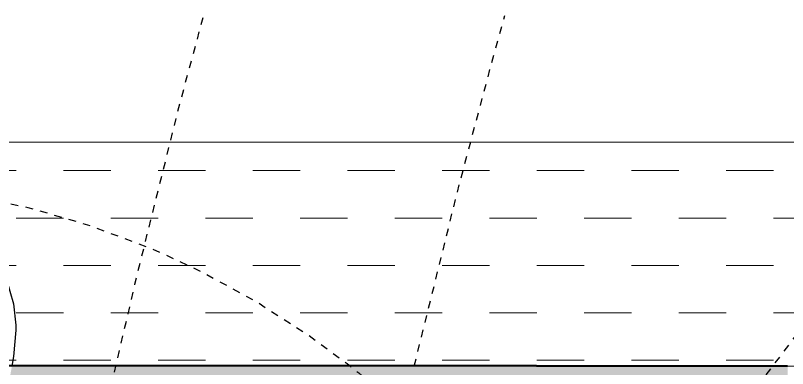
# Model space of a CAD drawing. Header units: metres. Extents: x -355 to -223, y 3 to 561.
# Drawn here: x -268.97 to -258.61, y 546.02 to 550.75 of the extents above; entities that cross this region are included whole.
import ezdxf

# ---------------------------------------------------------------- set-up
doc = ezdxf.new("R2010")
doc.units = ezdxf.units.M
doc.linetypes.add('IMPORT-LNMK-LineTurn _3_', pattern=[0.0012, 0.0006, -0.0006])
for name, color, linetype, lineweight in [('A-DETL', 7, 'Continuous', 13), ('A-DETL-GENF', 7, 'Continuous', 9), ('S-BEAM', 7, 'Continuous', 40)]:
    doc.layers.add(name, color=color, linetype=linetype, lineweight=lineweight)

# ---------------------------------------------------------------- blocks, each defined once
blk = doc.blocks.new('T2DPAA-T2D-C3S-RW-M2D-100010_dwg-40802999-DRG-2873035 - CONSTRUCTION SEQUENCE STAGE A9')
at = {"color": 254, "lineweight": 25, "true_color": 0xd0d0d0, "flags": 128}
blk.add_lwpolyline([(54.55, -592.604), (54.808, -593.571), (54.871, -593.809), (55.579, -596.463), (55.638, -596.793), (55.641, -597.128), (55.588, -597.459), (55.572, -597.519), (55.473, -597.794), (55.301, -598.103), (55.077, -598.376), (54.807, -598.607), (54.502, -598.786), (54.232, -598.891), (54.17, -598.909), (53.821, -598.97), (53.691, -598.982)], dxfattribs=at)
at = {"color": 254, "linetype": 'IMPORT-LNMK-LineTurn _3_', "lineweight": 25, "true_color": 0xd0d0d0, "flags": 128}
for points in [[(55.759, -597.812), (55.8, -598.644), (55.782, -599.477), (55.702, -600.306), (55.664, -600.57), (55.563, -601.128), (55.365, -601.937), (55.109, -602.73), (54.877, -603.318), (54.796, -603.502), (54.428, -604.249), (54.007, -604.968), (53.843, -605.214)], [(52.566, -600.389), (52.674, -600.383), (53.102, -600.364), (55.173, -600.294), (57.672, -600.256), (58.891, -600.262)], [(55.077, -604.198), (57.577, -604.157), (59.435, -604.16), (59.929, -604.166)], [(54.658, -608.29), (54.92, -608.356), (55.87, -608.668), (56.796, -609.045), (57.164, -609.216), (57.694, -609.484), (58.559, -609.985), (59.388, -610.543), (59.993, -611.007), (60.177, -611.158), (60.921, -611.826), (61.149, -612.049), (61.618, -612.543), (62.264, -613.306), (62.411, -613.508)]]:
    blk.add_lwpolyline(points, dxfattribs=at)
blk = doc.blocks.new('T2DPAA-T2D-PWC-RW-M2D-100010_RoadDesign_rvt-1-DRG-2873035 - CONSTRUCTION SEQUENCE STAGE A9')
at = {"color": 254, "lineweight": 25, "true_color": 0xd0d0d0, "rotation": 75.11694444444437}
blk.add_blockref('T2DPAA-T2D-C3S-RW-M2D-100010_dwg-40802999-DRG-2873035 - CONSTRUCTION SEQUENCE STAGE A9', (-1722.337, 648.01), dxfattribs=at)

msp = doc.modelspace()

# ---------------------------------------------------------------- hatches: boundary and pattern name
at = {"layer": 'A-DETL-GENF'}
h = msp.add_hatch(dxfattribs=at)
h.set_pattern_fill('FP_7', color=256, style=0, pattern_type=2)
h.set_pattern_definition([(0, (-512.804, -694.024), (0.635, 0.635), [0.635, -0.635])])
h.paths.add_polyline_path([(-258.614, 546.053), (-250.24, 546.054), (-250.229, 546.118), (-249.86, 546.054), (-244.399, 546.053), (-244.406, 549.053), (-275.181, 549.053), (-275.181, 546.054), (-269.582, 546.054), (-269.568, 546.135), (-269.1, 546.054), (-258.614, 546.054)])
at = {"layer": 'S-BEAM', "true_color": 0xc0c0c0}
h = msp.add_hatch(color=9, dxfattribs=at)
h.paths.add_polyline_path([(-275.181, 544.614), (-269.833, 544.614), (-269.582, 546.054), (-275.181, 546.054), (-275.181, 544.818)])
h.paths.add_polyline_path([(-269.269, 544.614), (-261.983, 544.614), (-261.983, 546.054), (-269.1, 546.054), (-269.021, 546.04), (-269.234, 544.818)])
at = {"layer": 'S-BEAM', "lineweight": 5, "true_color": 0xc0c0c0}
msp.add_hatch(color=9, dxfattribs=at).paths.add_polyline_path([(-261.983, 544.614), (-258.614, 544.614), (-258.614, 546.054), (-261.983, 546.054), (-261.983, 544.818)])

# ---------------------------------------------------------------- linework, layer by layer
at = {"layer": 'A-DETL', "lineweight": 15}
for p, q in [((-244.406, 549.053), (-275.181, 549.053)), ((-269.099, 546.053), (-250.24, 546.053))]:
    msp.add_line(p, q, dxfattribs=at)
at = {"layer": 'S-BEAM'}
for q in [(-269.1, 546.054), (-258.614, 546.054)]:
    msp.add_line((-261.983, 546.054), q, dxfattribs=at)

# ---------------------------------------------------------------- block references
at = {"lineweight": 5}
msp.add_blockref('T2DPAA-T2D-PWC-RW-M2D-100010_RoadDesign_rvt-1-DRG-2873035 - CONSTRUCTION SEQUENCE STAGE A9', (860.641, 0), dxfattribs=at)

doc.saveas('drawing.dxf')
